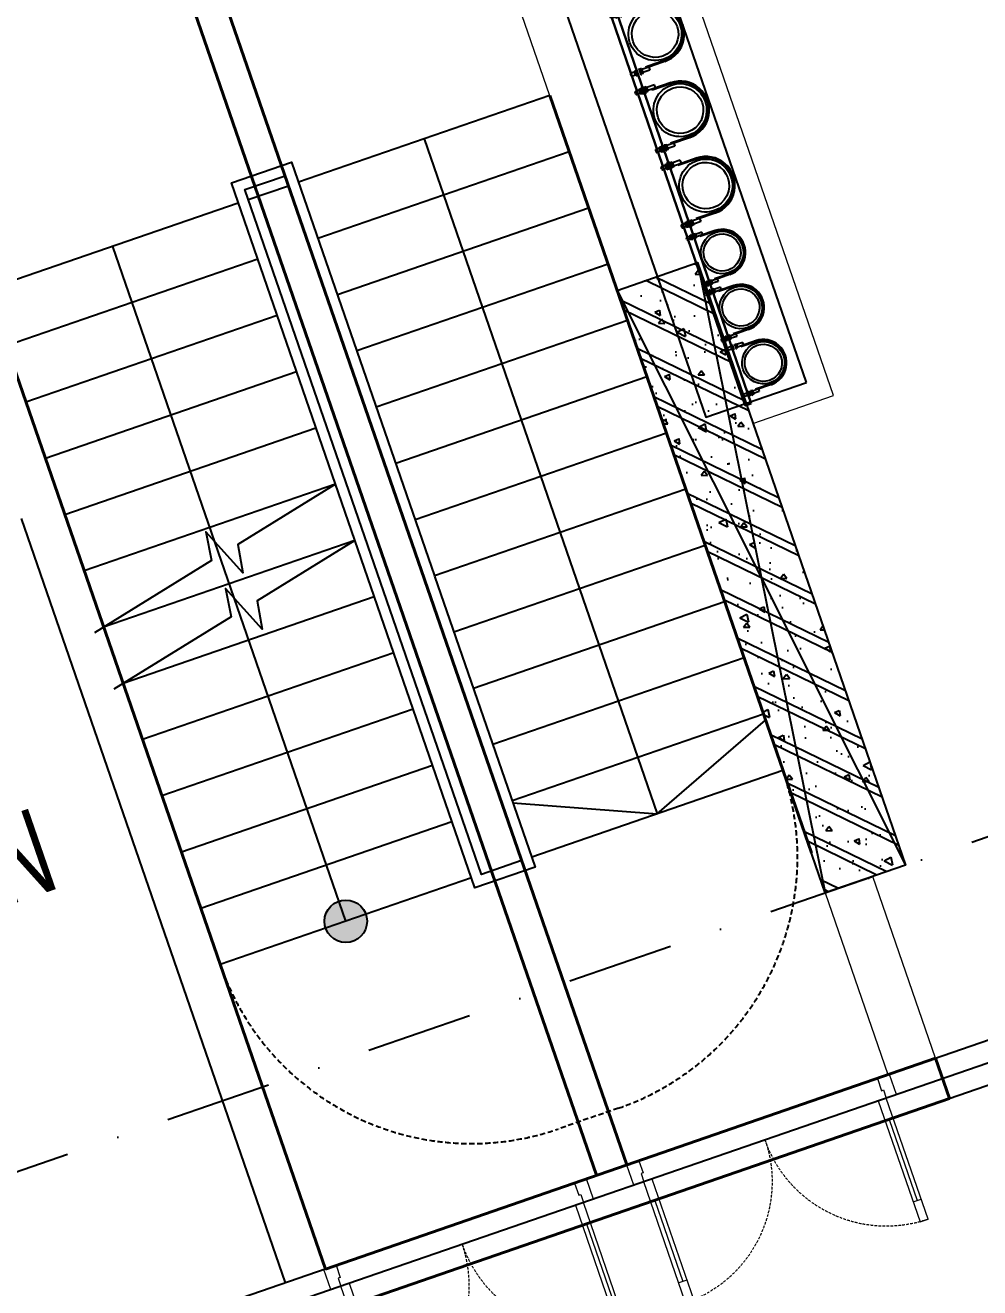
# Model space of a CAD drawing. Header units: millimetres. Extents: x -1534340 to 1713810, y -1348191 to 1114081.
# Drawn here: x 1485411 to 1489900, y -313786 to -307844 of the extents above; entities that cross this region are included whole.
import ezdxf
from ezdxf.enums import TextEntityAlignment as Align

# ---------------------------------------------------------------- set-up
doc = ezdxf.new("R2010")
doc.units = ezdxf.units.MM
doc.header["$LTSCALE"] = 100
for name, pattern in [('xref.asix of  podium$0$xref.asix of  podium$0$DASHDOT', [1, 0.5, -0.25, 0, -0.25]), ('Xref.Asix of Basement B2$0$HIDDEN', [0.375, 0.25, -0.125]), ('Xref_ST_MBDV Cot vach 30.7.2022$0$HIDDEN', [0.375, 0.25, -0.125]), ('Xref_ST_MBDV Cot vach 30.7.2022$0$HIDDEN2', [0.1875, 0.125, -0.0625])]:
    doc.linetypes.add(name, pattern=pattern)
for name, color, linetype in [('1-Chu thich', 8, 'Continuous'), ('A-CORE-OTLN', 2, 'Continuous'), ('A-GLAZ', 135, 'Continuous'), ('ccu12-Manh', 8, 'Continuous'), ('KT-KT', 1, 'Continuous'), ('KT-Text', 7, 'Continuous'), ('NDT Cap nuoc', 4, 'Continuous'), ('xref.asix of  podium$0$xref.asix of  podium$0$KC2-DIM', 251, 'Continuous'), ('xref.asix of  podium$0$xref.asix of  podium$0$KT-Kich thuoc', 9, 'Continuous'), ('xref.asix of  podium$0$xref.asix of  podium$0$KT-Luoi truc South Tower', 8, 'xref.asix of  podium$0$xref.asix of  podium$0$DASHDOT'), ('xref.asix of  podium$0$xref.asix of  podium$0$ST_MBDV Cot vach 220805$0$AUDIT_I_220805193045-5', 6, 'Continuous'), ('Xref_ST_MBDV Cot vach 30.7.2022$0$A-FLOR-STRS-ARROW', 8, 'Continuous'), ('Xref_ST_MBDV Cot vach 30.7.2022$0$IDEA - dim', 251, 'Continuous'), ('Xref_ST_MBDV Cot vach 30.7.2022$0$KT-Net manh', 139, 'Continuous'), ('Xref_ST_MBDV Cot vach 30.7.2022$0$KT-Thay', 7, 'Continuous')]:
    doc.layers.add(name, color=color, linetype=linetype)
for name, color, linetype, lineweight in [('A-DOOR', 1, 'Continuous', 9), ('KAKA EDIT', 2, 'Continuous', 18), ('KT-Net cat', 1, 'Continuous', 40), ('NET-THAY', 7, 'Continuous', 30)]:
    doc.layers.add(name, color=color, linetype=linetype, lineweight=lineweight)
doc.layers.add('Xref.Asix of Basement B2$0$KT-Chi gioi XD', color=7, linetype='Xref.Asix of Basement B2$0$HIDDEN', true_color=0x0066cc)
doc.styles.add('Xref_ST_MBDV Cot vach 30.7.2022$0$Arial', font='arial.ttf', dxfattribs={"width": 0.7})

# ---------------------------------------------------------------- blocks, each defined once
blk = doc.blocks.new('*U2774')
h = blk.add_hatch()
h.set_pattern_fill('VATLIEU04', color=250, scale=40, style=0, pattern_type=2)
h.set_pattern_definition([(49.99999999999999, (-549.9999999999709, 3049.999999999996), (286.9040730403014, -25.10085399303804), [30, -330]), (355, (-549.9999999999709, 3049.999999999996), (-55.50053344520001, 300.8768534800047), [24, -264]), (100.4514, (-526.0913279999709, 3047.908263999996), (231.4037526856086, 275.7758168243814), [25.496076, -280.4568448]), (46.18420000000001, (-549.9999999999709, 3129.999999999996), (426.8964194502578, -66.20760573160723), [45, -495]), (96.6356, (-514.4253019999708, 3124.482677199996), (373.8650822194813, 389.6471483601767), [38.2441152, -420.6852]), (351.1842, (-549.9999999999709, 3129.999999999996), (373.8647780534509, 389.6474403701299), [36, -396]), (21, (-509.9999999999709, 3109.999999999996), (238.7628208473847, -161.0475562661355), [30, -330]), (326.0000000000001, (-509.9999999999709, 3109.999999999996), (97.32613276863269, 290.0600180187412), [24, -264]), (71.4514, (-490.1031067999709, 3096.579357599996), (336.089051432596, 129.012198683981), [25.496076, -280.4568448]), (37.50000000000001, (-549.9999999999709, 3049.999999999996), (4.863942126916267, 133.1575415325246), [0, -260.8, 0, -268, 0, -265]), (7.499999999999999, (-549.9999999999709, 3049.999999999996), (105.2278149768594, 157.7646847529441), [0, -152.8, 0, -254.8, 0, -101]), (327.5, (-639.1999999999709, 3049.999999999996), (213.5289744689636, -9.021948693751902), [0, -100, 0, -312, 0, -414]), (317.5, (-679.1999999999709, 3049.999999999996), (233.2744677369545, 40.04199293292709), [0, -130, 0, -207.2, 0, -294]), (45, (-549.9999999999709, 3049.999999999996), (-120.2081528017131, 120.2081528017131), []), (45, (-549.9999999999709, 3098.999999999996), (-120.2081528017131, 120.2081528017131), [])])
h.paths.add_polyline_path([(-475, -474.9999999999998), (-75, -475.0000000000038), (-74.9999999999709, 2524.999999999996), (-474.9999999999709, 2525)])
at = {"color": 6, "ltscale": 0.25}
blk.add_lwpolyline([(-475, -474.9999999999998), (-75, -475.0000000000038), (-74.9999999999709, 2524.999999999996), (-474.9999999999709, 2525)], close=True, dxfattribs=at)
at = {"layer": 'Defpoints', "linetype": 'ByBlock', "ltscale": 30}
for p, q in [((-75, -475.0000000000038), (-474.9999999999709, 2525)), ((-475, -474.9999999999998), (-74.9999999999709, 2524.999999999996))]:
    blk.add_line(p, q, dxfattribs=at)
blk = doc.blocks.new('xref.asix of  podium$0$xref.asix of  podium$0$MBCot-PN-flat-22')
at = {"layer": 'xref.asix of  podium$0$xref.asix of  podium$0$ST_MBDV Cot vach 220805$0$AUDIT_I_220805193045-5', "linetype": 'ByBlock', "xscale": -1.000000000000001, "rotation": 199.0471379540016}
blk.add_blockref('*U2774', (29353.29491782188, -9410.915340263397), dxfattribs=at)
blk = doc.blocks.new('xref.asix of  podium$0$xref.asix of  podium$0$Asix South Tower')
at = {"layer": 'xref.asix of  podium$0$xref.asix of  podium$0$KT-Luoi truc South Tower', "ltscale": 10}
blk.add_line((-63379.59196258523, 34838.60071623721), (-106788.5681758225, 19851.73290062346), dxfattribs=at)
blk = doc.blocks.new('ong thoat xi')
at = {"layer": '1-Chu thich', "color": 30}
for p, q in [((-75.38012683280976, 61.71243314491585), (-75.38012683356645, 65.30088436778169)), ((-65.74530692066764, 60.15858772792853), (-73.82631818420485, 60.15858772746287)), ((-65.78777581622126, 66.90270846546628), (-73.82628140639281, 66.90270846383646)), ((-65.83680565783288, 67.38554804772139), (-65.83680565730901, 59.50194067240228)), ((-65.47424172598403, 68.65452180604916), (-61.84860241872957, 68.65452180698048)), ((-65.47424172679892, 66.11657429032493), (-61.90376675099832, 66.11657429125624)), ((-65.47424172534375, 60.77091442968231), (-61.90376675169683, 60.77091443061362)), ((-65.47424172563478, 58.23296691395808), (-61.84860241774003, 58.23296691500582)), ((-60.67026964394608, 70.09262039628811), (-61.48603848775383, 70.09262039628811)), ((-60.67026964394608, 70.09262039628811), (-61.48603848775383, 70.09262039628811)), ((-61.48603848775383, 70.09262039628811), (-61.48603848711354, 56.79486832523253)), ((-60.67026964260732, 56.79486832569818), (-61.48603848711354, 56.79486832523253)), ((-60.67026964394608, 70.09262039628811), (-60.67026964260732, 56.79486832569818)), ((-54.93791736802086, 70.09262039489111), (-54.12214852363104, 70.09262039407622)), ((-54.93791736802086, 70.09262039489111), (-54.93791736679849, 56.79486832371913)), ((-54.93791736802086, 70.09262039489111), (-54.12214852363104, 70.09262039407622)), ((-54.93791736679849, 56.79486832371913), (-54.12214852229226, 56.79486832313705)), ((-54.12214852363104, 70.09262039407622), (-54.12214852229226, 56.79486832313705)), ((-50.13394528458593, 68.65452180535067), (-53.75958459306275, 68.65452180523425)), ((-50.13394528423669, 58.232966913376), (-53.75958459178218, 58.23296691302676)), ((-50.13394528452773, 66.11657428939361), (-53.70442025974624, 66.11657428939361)), ((-50.13394528400386, 60.77091442898382), (-53.70442025887314, 60.77091442805249)), ((-49.77138135395943, 67.38554804725571), (-49.7713813536684, 59.50194067088886)), ((-32.65563905594172, 66.87869586132001), (-49.77138135436689, 66.87869586690795)), ((-29.11534677405143, 60.00879285379778), (-49.77138135419228, 60.00879285181873)), ((1.717475750250741, 60.0087928546127), (-41.21941808814881, 60.00879285309929)), ((-41.2194180888473, 57.94782194821164), (-41.21941808908014, 60.00879285333212)), ((-41.2194180888473, 57.94782194821164), (-41.21941808908014, 60.00879285333212)), ((-41.2194180888473, 57.94782194902655), (-41.21941808908014, 60.00879285333212)), ((1.717475749552249, 57.94782195100561), (-41.2194180888473, 57.94782194821164)), ((-32.65563905570889, 60.00879284727853), (-32.65563905594172, 66.87869586132001)), ((-75.38012683350826, -61.91815018712077), (-75.38012683286797, -65.50660140905529)), ((-65.74530691356631, -60.36430476850364), (-73.82631818496156, -60.36430476931854)), ((-65.78777580836322, -67.10842550569214), (-73.82628140581073, -67.10842550569214)), ((-65.8368056496256, -67.59126508864574), (-65.8368056496256, -59.70765771332662)), ((-65.47424171830062, -58.43868395511527), (-61.84860241104615, -58.43868395488243)), ((-65.47424171917375, -60.976631470141), (-61.90376674348954, -60.97663146990817)), ((-65.47424171771853, -66.32229133090004), (-61.90376674267463, -66.3222913305508)), ((-65.47424171795136, -68.86023884720636), (-61.84860241011484, -68.8602388468571)), ((-60.67026963614626, -57.00058536557481), (-61.4860384806525, -57.00058536487631)), ((-61.48603847948834, -70.29833743674679), (-61.4860384806525, -57.00058536487631)), ((-60.6702696349239, -70.29833743651398), (-61.48603847948834, -70.29833743674679)), ((-60.6702696349239, -70.29833743651398), (-61.48603847948834, -70.29833743674679)), ((-60.6702696349239, -70.29833743651398), (-60.67026963614626, -57.00058536557481)), ((-54.9379173591733, -70.29833743837662), (-54.93791736033746, -57.00058536720462)), ((-54.93791736033746, -57.00058536720462), (-54.12214851600584, -57.00058536685538)), ((-54.9379173591733, -70.29833743837662), (-54.12214851466706, -70.29833743802736)), ((-54.9379173591733, -70.29833743837662), (-54.12214851466706, -70.29833743802736)), ((-54.12214851466706, -70.29833743802736), (-54.12214851600584, -57.00058536685538)), ((-50.1339452767861, -58.43868395651225), (-53.75958458462264, -58.43868395674508)), ((-50.13394527568016, -68.86023884848692), (-53.7595845842734, -68.86023884871975)), ((-50.13394527626225, -60.97663147223648), (-53.70442025212105, -60.97663147223648)), ((-50.13394527632044, -66.32229133218061), (-53.70442025124794, -66.32229133334475)), ((-49.77138134575215, -67.59126509027557), (-49.77138134627604, -59.70765771460719)), ((-30.91456355975243, -60.21450989425648), (-49.77138134581037, -60.21450989565346)), ((-34.45485584205016, -67.08441291505005), (-49.77138134563574, -67.08441290992776)), ((1.717475756304338, -58.15353898785543), (-41.21941808151314, -58.15353899006732)), ((-41.21941808151314, -58.15353899006732), (-41.21941808069823, -60.2145098951878)), ((-41.21941808151314, -58.15353899088222), (-41.21941808069823, -60.2145098951878)), ((1.717475756944622, -60.21450989204459), (-41.21941808069823, -60.2145098951878)), ((-34.45485584222479, -60.21450990100857), (-34.45485584205016, -67.08441291505005))]:
    blk.add_line(p, q, dxfattribs=at)
for centre, major_axis, ratio, start_param, end_param in [((-73.7847118762438, 65.30782007810194), (1.128139395118837, 1.128139395118833), 0.999999999981247, 0.8114564950257566, 2.36054173982049), ((-73.82628141500754, 61.71243314514867), (1.098734631828849, 1.098734631828845), 0.9999999999706548, 2.356194490402434, 3.926990816608578), ((-63.43481961626094, 67.38554804818703), (1.698460618368481, -1.698460618368488), 0.9999999999880228, 3.370391498457508, 4.483590135757281), ((-55.80344074894674, 63.44374436128418), (7.094660364457459, -7.094660364457486), 0.9999999999999998, 3.657340742990352, 4.196640890984128), ((-63.43481961567886, 59.50194067310075), (1.698460618368481, -1.698460618368488), 0.9999999999880228, 3.370391498457508, 4.483590135757281), ((-63.88802452944218, 67.38554804772139), (1.698460618352194, -1.698460618352201), 0.9999999999880228, 0.2287988448677159, 1.341997482167488), ((-63.88802452938398, 67.38554804900195), (1.698460618368481, -1.698460618368488), 0.9999999999880228, 0.2287988448677159, 1.341997482167488), ((-71.51940339541761, 63.44374436023645), (7.094660364541318, -7.094660364541345), 0.9999999999939811, 0.5157480894039148, 1.055048237384961), ((-71.51940339541761, 63.44374436023645), (7.094660364541318, -7.094660364541345), 0.9999999999939811, 0.5157480894039148, 1.055048237384961), ((-63.88802452897654, 59.50194067275152), (1.698460618368481, -1.698460618368488), 0.9999999999880228, 0.2287988448677159, 1.341997482167488), ((-63.88802452897654, 59.50194067275152), (1.698460618368481, -1.698460618368488), 0.9999999999880228, 0.2287988448677159, 1.341997482167488), ((0, 0), (38.86204005918639, -38.86204005918654), 0.9999999999984992, 0.7853981633981985, 7.068583470577785), ((-51.72016248240834, 67.38554804679006), (1.698460618302127, 1.698460618302121), 0.9999999999834358, 1.799595171691055, 2.912793808962478), ((-51.72016248182626, 67.38554804748854), (1.698460618368481, -1.698460618368488), 0.9999999999880228, 3.370391498457508, 4.483590135757281), ((-44.08878361462848, 63.4437443598872), (7.094660364416927, 7.094660364416901), 0.9999999999939808, 2.08654441620483, 2.625844564185877), ((-44.08878361462848, 63.4437443598872), (7.094660364416927, 7.094660364416901), 0.9999999999939808, 2.08654441620483, 2.625844564185877), ((-51.72016248124418, 59.50194067077246), (1.698460618302127, 1.698460618302121), 0.9999999999834358, 1.799595171691055, 2.912793808962478), ((-51.72016248124418, 59.50194067077246), (1.698460618302127, 1.698460618302121), 0.9999999999834358, 1.799595171691055, 2.912793808962478), ((-52.17336739588063, 67.38554804620799), (1.698460618368481, -1.698460618368488), 0.9999999999880228, 0.2287988448677159, 1.341997482167488), ((-59.80474626185605, 63.44374435942154), (7.094660364541345, 7.094660364541318), 0.9999999999939808, -1.055048237384963, -0.5157480894039148), ((-52.17336739529855, 59.50194067123812), (1.698460618317141, 1.698460618317135), 0.9999999999834357, -1.341997481892333, -0.2287988446337132), ((0.3434951510280371, -0.1028585180174559), (42.50535631470555, -42.50535631470572), 0.9999999999987998, 5.497787143388879, 8.639379796978673), ((0.3434951510280371, -0.1028585180174559), (41.04802981248233, -41.0480298124825), 0.9999999999998442, 5.497787143388998, 8.639379796978794), ((-6.984919e-10, -0.1028585183667019), (34.07629290540685, -34.07629290540699), 0.9999999999996163, 0.7853981633976402, 7.068583470577226), ((-73.78471187618561, -65.51353711914271), (1.128139395128906, 1.1281393951289), 0.9999999999608769, 2.351847240170423, 3.900932485497246), ((-73.82628141593888, -61.91815018700434), (1.09873463182571, 1.098734631825706), 0.9999999999763682, 0.7853981630159299, 2.35619449040529), ((-63.43481960770441, -59.70765771297738), (1.698460618352194, -1.698460618352201), 0.9999999999880228, 3.370391498457508, 4.483590135757281), ((-55.80344074190361, -63.64946139999665), (7.094660364401588, 7.094660364401562), 0.9999999999939808, 2.086544416204056, 2.625844564186651), ((-63.43481960805366, -67.59126508876216), (1.698460618302127, 1.698460618302121), 0.9999999999834358, 1.799595171691055, 2.912793808962478), ((-63.88802452175879, -59.70765771332662), (1.698460618352193, -1.698460618352199), 0.9999999999880232, 0.2287988448677158, 1.341997482167488), ((-63.88802452175879, -59.70765771332662), (1.698460618352193, -1.698460618352199), 0.9999999999880232, 0.2287988448677158, 1.341997482167488), ((-71.51940338715212, -63.64946140092798), (7.094660364401557, -7.094660364401586), 0.9999999999939808, 0.5157480894031421, 1.055048237385733), ((-71.51940338715212, -63.64946140092798), (7.094660364401557, -7.094660364401586), 0.9999999999939808, 0.5157480894031421, 1.055048237385733), ((-63.8880245211767, -67.59126508911139), (1.698460618368481, -1.698460618368488), 0.9999999999880228, 0.2287988448677159, 1.341997482167488), ((-63.8880245211767, -67.59126508911139), (1.698460618368481, -1.698460618368488), 0.9999999999880228, 0.2287988448677159, 1.341997482167488), ((-51.72016247350256, -59.70765771460719), (1.698460618368481, -1.698460618368488), 0.9999999999880228, 3.370391498457508, 4.483590135757281), ((-51.72016247350256, -59.70765771460719), (1.698460618368481, -1.698460618368488), 0.9999999999880228, 3.370391498457508, 4.483590135757281), ((-44.08878360758536, -63.64946140220854), (7.094660364416927, 7.094660364416901), 0.9999999999939808, 2.08654441620483, 2.625844564185877), ((-44.08878360758536, -63.64946140220854), (7.094660364416927, 7.094660364416901), 0.9999999999939808, 2.08654441620483, 2.625844564185877), ((-51.72016247297871, -67.59126509097405), (1.698460618333429, 1.698460618333422), 0.9999999999834358, 1.799595171697458, 2.912793808956078), ((-51.72016247297871, -67.59126509097405), (1.698460618333429, 1.698460618333422), 0.9999999999834358, 1.799595171697458, 2.912793808956078), ((-52.17336738767335, -59.70765771437436), (1.698460618352194, -1.698460618352201), 0.9999999999880228, 0.2287988448677159, 1.341997482167488), ((-59.80474625423084, -63.64946140313986), (7.094660364597215, -7.094660364597241), 1, 0.5157480894013327, 1.055048237393564), ((-52.17336738767335, -67.59126509027557), (1.69846061833718, -1.698460618337187), 0.9999999999880228, 0.2287988448613146, 1.341997482173889)]:
    blk.add_ellipse(centre, major_axis=major_axis, ratio=ratio, start_param=start_param, end_param=end_param, dxfattribs=at)
blk = doc.blocks.new('3000x500')
at = {"layer": 'A-CORE-OTLN', "color": 3}
blk.add_lwpolyline([(16498.00237723254, -9617.500000031665), (16498.00237723254, -6617.500000029337), (15998.00237723067, -6617.500000029802), (15998.00237723067, -9617.50000003213)], close=True, dxfattribs=at)
at = {"layer": 'NET-THAY', "linetype": 'ByBlock', "ltscale": 7}
blk.add_lwpolyline([(16220.24300705642, -9625.980486334302), (16224.42914612964, -6604.307033485267), (16194.43921026401, -6605.084122369532), (16190.2530671712, -9626.757575325668)], close=True, dxfattribs=at)
at = {"layer": 'NDT Cap nuoc'}
for p, xscale, yscale, zscale, rotation in [((16364.30637826212, -6764.198061510455), 2.272727272727273, 2.272727272727273, 2.272727272727273, 0.0948768765838975), ((16360.99073086865, -7118.499637637753), 2.272727272727273, 2.272727272727273, 2.272727272727273, 0.0948768765838975), ((16361.29679549858, -7474.161676215939), 2.272727272727273, 2.272727272727273, 2.272727272727273, 0.0948768765838975), ((16360.31417185627, -7835.450217125937), 2.272727272727273, 2.272727272727273, 2.272727272727273, 0.0948768765838975), ((16354.55183169991, -8212.33018745156), 2.272727272727273, 2.272727272727273, 2.272727272727273, 0.0948768765838975), ((16353.31290443242, -8587.236830199603), 2.272727272727273, 2.272727272727273, 2.272727272727273, 0.0948768765838975), ((16323.29082159884, -8910.303920255043), 1.818181818181819, 1.818181818181819, 1.818181818181819, 0.09487687658390936), ((16321.89169885591, -9183.648577248212), 1.818181818181819, 1.818181818181819, 1.818181818181819, 0.09487687658390936), ((16336.78838294372, -9463.790865009185), 1.818181818181819, 1.818181818181819, 1.818181818181819, 0.09487687658390936)]:
    blk.add_blockref('ong thoat xi', p, dxfattribs=dict(at, xscale=xscale, yscale=yscale, zscale=zscale, rotation=rotation))
blk = doc.blocks.new('CNTPO')
at = {"layer": 'KT-KT', "rotation": 19.0471379540829}
blk.add_blockref('3000x500', (11396102.62283919, 1051592.775962158, 1.503783937175035e-08), dxfattribs=at)
blk = doc.blocks.new('*U2912')
for p, q in [((-1216.673319227773, 503.3366596138868), (-1256.673319227773, 503.3366596138868)), ((-1236.673319227773, 100.0000000000002), (-1236.673319227773, 503.3366596138868)), ((-90.00000000000001, 503.3366596138866), (-50.00000000000002, 503.3366596138866)), ((-70, 100), (-70.00000000000001, 503.3366596138866)), ((-1216.673319227773, 100.0000000000002), (-1256.673319227773, 100.0000000000002)), ((-90, 100), (-50, 100))]:
    blk.add_line(p, q)
for points in [[(-1256.673319227773, 1.714785922825645e-13), (-1216.673319227773, 1.714785922825645e-13), (-1216.673319227773, 603.3366596138868), (-1256.673319227773, 603.3366596138868)], [(-50, 0), (-90, 0), (-90.00000000000001, 603.3366596138866), (-49.99999999999979, 603.3366596138866)], [(-1306.673319227773, -99.99999998255878), (-1246.673319227773, -99.99999998255875), (-1246.673319227773, -39.99999999999983), (-1256.673319227773, -39.99999999999983), (-1256.673319227773, 1.714785922825645e-13), (-1306.673319227773, 1.999003017129685e-13)], [(0, -99.99999998255892), (-60, -99.99999998255889), (-60, -40), (-50, -40), (-50, 0), (0, 0)]]:
    blk.add_lwpolyline(points, close=True)
at = {"linetype": 'Xref_ST_MBDV Cot vach 30.7.2022$0$HIDDEN2'}
for centre, radius, start, end in [((-1256.673319228747, -1.053392992391794e-09), 603.3366596150819, 7.016709298534867e-15, 89.99996073224838), ((-49.99999999984025, -2.554002153456516e-10), 603.3366596142894, 90.00003926775162, 180)]:
    blk.add_arc(centre, radius, start, end, dxfattribs=at)
blk = doc.blocks.new('*U2913')
for p, q in [((-1216.673319227773, 503.3366596138868), (-1256.673319227773, 503.3366596138868)), ((-1236.673319227773, 100.0000000000002), (-1236.673319227773, 503.3366596138868)), ((-90.00000000000001, 503.3366596138866), (-50.00000000000002, 503.3366596138866)), ((-70, 100), (-70.00000000000001, 503.3366596138866)), ((-1216.673319227773, 100.0000000000002), (-1256.673319227773, 100.0000000000002)), ((-90, 100), (-50, 100))]:
    blk.add_line(p, q)
for points in [[(-1256.673319227773, 1.714785922825645e-13), (-1216.673319227773, 1.714785922825645e-13), (-1216.673319227773, 603.3366596138868), (-1256.673319227773, 603.3366596138868)], [(-50, 0), (-90, 0), (-90.00000000000001, 603.3366596138866), (-49.99999999999979, 603.3366596138866)], [(-1306.673319227773, -99.99999998255878), (-1246.673319227773, -99.99999998255875), (-1246.673319227773, -39.99999999999983), (-1256.673319227773, -39.99999999999983), (-1256.673319227773, 1.714785922825645e-13), (-1306.673319227773, 1.999003017129685e-13)], [(0, -99.99999998255892), (-60, -99.99999998255889), (-60, -40), (-50, -40), (-50, 0), (0, 0)]]:
    blk.add_lwpolyline(points, close=True)
at = {"linetype": 'Xref_ST_MBDV Cot vach 30.7.2022$0$HIDDEN2'}
for centre, radius, start, end in [((-1256.673319228747, -1.053392992391794e-09), 603.3366596150819, 7.016709298534867e-15, 89.99996073224838), ((-49.99999999984025, -2.554002153456516e-10), 603.3366596142894, 90.00003926775162, 180)]:
    blk.add_arc(centre, radius, start, end, dxfattribs=at)
blk = doc.blocks.new('312')
at = {"layer": 'Xref_ST_MBDV Cot vach 30.7.2022$0$KT-Net manh'}
h = blk.add_hatch(color=256, dxfattribs=at)
edge = h.paths.add_edge_path(flags=0)
edge.add_arc((1486918.199759011, -312061.1761691953), 99.99999999995354, 199.0471379550291, 559.0471379550288)
blk.add_hatch(color=256, dxfattribs=at).paths.add_polyline_path([(1486916.37226021, -311961.1928693607), (1486857.952572283, -311981.3621573072), (1486822.545261894, -312032.0176850405), (1486823.674718284, -312093.8107626281), (1486860.909527418, -312143.1385347588), (1486920.027257767, -312161.1594690523), (1486978.446945627, -312140.9901811244), (1487013.854256027, -312090.3346533967), (1487012.724799566, -312028.5415758254), (1486975.489990414, -311979.2138037026)], flags=0)
at = {"layer": 'A-GLAZ', "elevation": -0.0003900927901394197}
for points in [[(1549381.671782451, -324451.9051583611), (1549381.671782451, -326351.9051569352), (1564094.889190754, -326351.9051569353), (1564841.607296713, -329815.5613203601, -0.4508459645649955), (1560035.895455955, -335451.9048447938), (1514900.386795966, -335451.9048447938, -0.3269245432215398), (1510225.339864169, -332020.3248463987), (1505717.224980614, -318992.9209985397, 0.4276918106004188), (1489946.169812741, -312619.6470241706), (1483985.984335237, -314675.9625780935)], [(1549481.671782451, -324551.9051583385), (1549481.671782451, -326251.9051569352), (1564175.628011929, -326251.9051569353), (1564940.108642664, -329797.9528921274, -0.4511126140275254), (1560036.774223511, -335551.9048447938), (1514900.324496042, -335551.9048447938, -0.3268516886257801), (1510130.390886214, -332051.7344377858), (1505623.465760334, -319027.7687129787, 0.4277510049414529), (1489983.146421403, -312712.6740344323), (1484018.61892988, -314770.4876207563)], [(1549581.671782451, -324651.9051583159), (1549581.671782451, -326151.9051569352), (1564256.366833104, -326151.9051569353), (1565038.602605558, -329780.3102175434, -0.4513714951595503), (1560037.644318549, -335651.9048447938), (1514900.262814992, -335651.9048447938, -0.3267809868965265), (1510035.446352423, -332083.1568717702), (1505529.709731905, -319062.6256511278, 0.427810969143063), (1490020.141813903, -312805.6945641076), (1484051.253524524, -314865.012663419)]]:
    blk.add_lwpolyline(points, format="xyb", dxfattribs=at)
at = {"layer": 'KAKA EDIT', "elevation": 2.299008381399523e-10}
for points in [[(1488800.695000174, -309623.3617670184), (1488833.329594069, -309717.8868075176), (1489211.725787767, -309587.2462296988), (1487841.072928802, -305617.1947082254)], [(1488800.695000176, -309623.3617670182), (1489084.566153689, -309525.3557824477), (1487746.547888136, -305649.8293016384)]]:
    blk.add_lwpolyline(points, dxfattribs=at)
at = {"layer": 'KAKA EDIT'}
for points, elevation in [([(1487632.903147942, -306852.7775295699), (1488383.498872258, -309026.8536484053), (1488194.152748645, -309092.22504436), (1487443.557024329, -306918.1489255248)], 2.299008381399523e-10), ([(1489173.190551058, -311927.976264309), (1489468.403194977, -312783.050092112), (1489692.611152398, -312705.6427130697), (1489397.398508478, -311850.5688852667)], 3.836533674858022e-10)]:
    blk.add_lwpolyline(points, close=True, dxfattribs=dict(at, elevation=elevation))
at = {"layer": 'KT-Net cat'}
for p, q in [((1486822.052309299, -313698.0075006355, 1.645022258972546e-08), (1484437.882982839, -306792.1265567482, 1.645022258972546e-08)), ((1488239.728327824, -313207.9106805183, -0.0003901004683817643), (1486214.731602027, -307342.3988141987, 3.14829080552058e-09)), ((1488097.835976266, -313256.8625777843, -0.0003901004683817643), (1486072.839250468, -307391.350711465, 3.148290805521235e-09)), ((1489692.611152398, -312705.6427130698, 1.645022258972546e-08), (1486822.052309299, -313698.0075006355, 1.645022258972546e-08)), ((1489757.880339222, -312894.6927944014, 1.645022258972546e-08), (1489692.611152398, -312705.6427130698, 1.645022258972546e-08)), ((1486699.377949117, -313951.3868268459, 1.645022258972546e-08), (1489757.880339222, -312894.6927944014, 1.645022258972546e-08))]:
    blk.add_line(p, q, dxfattribs=at)
at = {"layer": 'KT-Net cat', "elevation": 1.645022258972546e-08}
blk.add_lwpolyline([(1487877.892608619, -308175.2284310359), (1489107.921374022, -311738.9261809109)], dxfattribs=at)
at = {"layer": 'Xref.Asix of Basement B2$0$KT-Chi gioi XD', "lineweight": 13, "ltscale": 100, "elevation": 5.81698447265444e-10, "flags": 128}
blk.add_lwpolyline([(1536926.640264262, -198350.2424992273), (1532230.491302837, -180477.3544005106), (1529880.439225305, -179665.453135843), (1520946.555464734, -186436.7923930833), (1497442.727665294, -204368.8174399087), (1473775.210144748, -221476.816780443, 0.6848770391189095), (1504207.768946995, -335272.7658475587), (1524578.328159441, -337428.6246088693), (1563007.448297967, -336214.0549381921), (1565857.79611658, -332567.4481481264)], format="xyb", close=True, dxfattribs=at)
at = {"layer": 'Xref_ST_MBDV Cot vach 30.7.2022$0$A-FLOR-STRS-ARROW'}
for points, elevation in [([(1486869.379058725, -310004.4968743578), (1486410.121326296, -310287.8454620363), (1486433.217506266, -310421.4612811112), (1486260.266030344, -310228.8349870942), (1486287.259311086, -310363.6477316973), (1485735.549645154, -310704.0252067125)], 4.036020912315945e-08), ([(1486961.051033805, -310270.0217750251), (1486501.79330138, -310553.3703627036), (1486524.889481346, -310686.9861817785), (1486351.938005424, -310494.3598877614), (1486378.931286166, -310629.1726323647), (1485827.221617187, -310969.5501092605)], 6.879580712616757e-09)]:
    blk.add_lwpolyline(points, dxfattribs=dict(at, elevation=elevation))
at = {"layer": 'Xref_ST_MBDV Cot vach 30.7.2022$0$IDEA - dim', "color": 1}
blk.add_line((1485391.036131191, -310165.7878834157, 1.645658905263787e-08), (1486632.883803567, -313762.7593620293, 1.645658905263787e-08), dxfattribs=at)
at = {"layer": 'Xref_ST_MBDV Cot vach 30.7.2022$0$KT-Net manh'}
for points, elevation in [([(1487286.815071434, -308379.2985730026), (1488383.344975463, -311555.361851981)], 1.107063375080235e-07), ([(1486918.200453317, -312061.1757321719), (1485821.67756573, -308885.1345496685)], 1.107063375080235e-07), ([(1487704.225352025, -311503.2819844543), (1488383.392195555, -311555.3210247832), (1488892.627827516, -311115.0282874674)], 5.311857055096739e-08)]:
    blk.add_lwpolyline(points, dxfattribs=dict(at, elevation=elevation))
at = {"layer": 'Xref_ST_MBDV Cot vach 30.7.2022$0$KT-Net manh', "linetype": 'Xref_ST_MBDV Cot vach 30.7.2022$0$HIDDEN', "elevation": 1.645022258972546e-08}
blk.add_lwpolyline([(1488974.119540994, -311351.3735141951, -0.4141313066799707), (1488200.751509244, -312940.7782921944), (1487916.651207528, -313038.8633897473, -0.4141313427087546), (1486327.418402361, -312265.142129742, -1.000029217103996)], format="xyb", dxfattribs=at)
at = {"layer": 'Xref_ST_MBDV Cot vach 30.7.2022$0$KT-Net manh'}
blk.add_circle((1486918.199915637, -312061.1762002344, 1.683672433667708e-08), 99.9999999999528, dxfattribs=at)
at = {"layer": 'Xref_ST_MBDV Cot vach 30.7.2022$0$KT-Thay', "extrusion": (-1.212119764358097e-08, -4.224228194880014e-09, 1)}
for p, q in [((1487877.597202491, -308175.3321477742, 1.10326211618274e-07), (1486696.034189933, -308583.264566824, 1.338287269460543e-07)), ((1487968.974064032, -308440.0022616429, 9.989625304047767e-08), (1486787.411051473, -308847.9346806929, 1.23398768368258e-07)), ((1486412.459071173, -308681.1683460932, 1.232547366233938e-07), (1485230.896063777, -309089.1007633574, 1.103262278320838e-07)), ((1488060.350925571, -308704.672375512, 8.946629446268137e-08), (1486878.787909875, -309112.6047956384, 1.12968813249934e-07)), ((1486503.835929389, -308945.8384611133, 1.128247790027312e-07), (1485322.272925212, -309353.7708772656, 9.989626121037472e-08)), ((1488151.727787192, -308969.3424893492, 7.903634063694319e-08), (1486970.164768277, -309377.2749105883, 1.025388511413249e-07)), ((1486595.212787824, -309210.5085760599, 1.023948279588389e-07), (1485413.649786862, -309618.4409910927, 8.946630853801081e-08)), ((1488243.104648648, -309234.01260325, 6.860638096323533e-08), (1487061.541626683, -309641.9450255418, 9.210888912617404e-08)), ((1486686.589646301, -309475.1786909829, 9.196487020525312e-08), (1485505.026648423, -309883.1111049528, 7.903635030867709e-08)), ((1488334.481510191, -309498.6827171235, 5.817643638465748e-08), (1487152.918485111, -309906.6151404831, 8.167893318710899e-08)), ((1486777.966504599, -309739.848805971, 8.153491135272e-08), (1485596.403509854, -310147.7812188604, 6.86063954666078e-08)), ((1488425.858371733, -309763.3528309971, 4.774649180607962e-08), (1487244.295346654, -310171.2852543567, 7.124898860853114e-08)), ((1486869.343363027, -310004.518920913, 7.110494509248394e-08), (1485687.780371482, -310412.4513326979, 5.817643626257631e-08)), ((1488517.235233272, -310028.0229448602, 3.7316505135304e-08), (1487335.672201893, -310435.955370396, 6.08190169062507e-08)), ((1486960.720221507, -310269.1890358342, 6.067499475939464e-08), (1485779.157233043, -310677.1214465585, 4.774647800960698e-08)), ((1488608.612094811, -310292.6930587308, 2.688654654384675e-08), (1487427.049060295, -310700.6254853458, 5.038905481151939e-08)), ((1487052.097079909, -310533.8591507908, 5.02450327798056e-08), (1485870.534094556, -310941.7915604365, 3.73165056077993e-08)), ((1488699.988956379, -310557.3631725892, 1.645658905263787e-08), (1487518.425918779, -310965.2956002668, 3.99590903610336e-08)), ((1487143.473938207, -310798.5292657757, 3.981507705974938e-08), (1485961.910956098, -311206.4616743033, 2.68865604105757e-08)), ((1488791.365817914, -310822.0332864586, 1.645658905263787e-08), (1487609.802780314, -311229.9657141361, 3.99590903610336e-08)), ((1487234.850796717, -311063.1993806894, 2.938511191710893e-08), (1486053.287817745, -311471.1317881361, 1.645658905263787e-08)), ((1488882.742679453, -311086.7034003279, 1.645658905263787e-08), (1487701.179641853, -311494.6358280055, 3.99590903610336e-08)), ((1487326.227658254, -311327.869494558, 2.938511191710893e-08), (1486144.664679284, -311735.8019020046, 1.645658905263787e-08)), ((1488974.173714355, -311351.3548109443, 3.252844736075277e-08), (1487792.610676755, -311759.2872386219, 5.60309486691485e-08)), ((1487417.604519792, -311592.5396084265, 2.938511191710893e-08), (1486236.041540822, -312000.4720158732, 1.645658905263787e-08)), ((1487508.981381331, -311857.2097222951, 2.938511191710893e-08), (1486327.418402361, -312265.1421297417, 1.645658905263787e-08))]:
    blk.add_line(p, q, dxfattribs=at)
at = {"layer": 'Xref_ST_MBDV Cot vach 30.7.2022$0$KT-Thay'}
blk.add_line((1486459.721591535, -308664.8510500226, 6.793649924315325e-09), (1486648.77167363, -308599.5818655869, 6.793649924315325e-09), dxfattribs=at)
for points, elevation in [([(1487335.967334928, -310436.8102178028), (1487808.873786873, -311806.5684675166), (1487525.298663533, -311904.472243724), (1486379.824842467, -308586.6443587966), (1486663.399965851, -308488.7405825836), (1487335.672200626, -310435.955370833)], 4.312913089394973e-09), ([(1487292.359754587, -310463.7139300356), (1487745.29397017, -311775.6232430269), (1487556.243887881, -311840.8924271864), (1486443.404659236, -308617.5895832657), (1486632.454741439, -308552.3203991415), (1487200.687782554, -310198.1890274876)], 6.793649924315325e-09)]:
    blk.add_lwpolyline(points, dxfattribs=dict(at, elevation=elevation))
at = {"layer": 'A-DOOR', "xscale": -1, "rotation": 199.0471379530775}
blk.add_blockref('*U2912', (1489507.745985372, -312876.7310901403, -0.0003901088613960423), dxfattribs=at)
at = {"layer": 'A-DOOR', "rotation": 199.0226166881689}
blk.add_blockref('*U2913', (1486848.191834009, -313794.3002813394, -0.0003901088613960423), dxfattribs=at)
at = {"layer": 'KT-KT'}
blk.add_blockref('CNTPO', (-9925751.43216308, -1357411.24195588, -1.48079385336104e-08), dxfattribs=at)
at = {"layer": 'xref.asix of  podium$0$xref.asix of  podium$0$KC2-DIM'}
blk.add_blockref('xref.asix of  podium$0$xref.asix of  podium$0$MBCot-PN-flat-22', (1459444.866092697, -299975.2893285389), dxfattribs=at)
at = {"layer": 'xref.asix of  podium$0$xref.asix of  podium$0$KT-Kich thuoc'}
blk.add_blockref('xref.asix of  podium$0$xref.asix of  podium$0$Asix South Tower', (1566004.720627273, -342122.3205197669), dxfattribs=at)
at = {"layer": 'KT-Text', "extrusion": (-7.739907763181748e-08, -2.607391052886701e-08, 0.9999999999999968), "style": 'Xref_ST_MBDV Cot vach 30.7.2022$0$Arial', "width": 0.7}
blk.add_text('KT ĐIỆN', height=400, rotation=19.04713795363252, dxfattribs=at).set_placement((1484854.803841643, -312151.3852547008, -0.1068064079490883), align=Align.CENTER)

msp = doc.modelspace()

# ---------------------------------------------------------------- block references
at = {"layer": 'ccu12-Manh'}
msp.add_blockref('312', (0, 0), dxfattribs=at)

doc.saveas('drawing.dxf')
